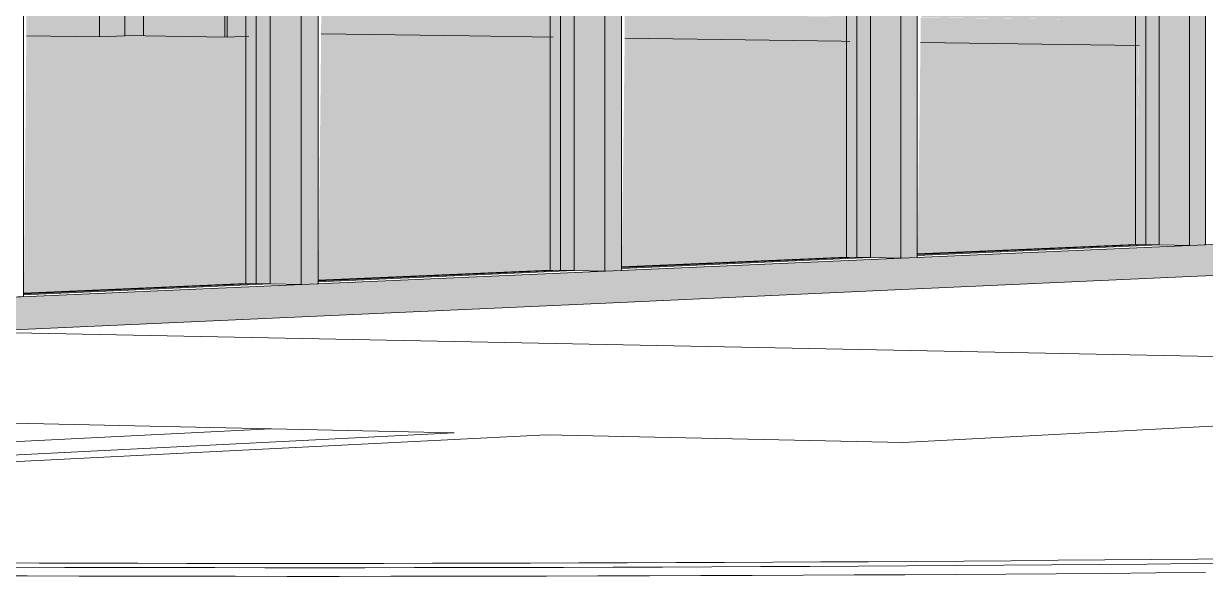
# Model space of a CAD drawing. Header units: inches. Extents: x 30764 to 92544, y -36095 to 66.
# Drawn here: x 92529.00744 to 92529.04602, y 65.95665 to 65.97469 of the extents above; entities that cross this region are included whole.
import ezdxf

# ---------------------------------------------------------------- set-up
doc = ezdxf.new("R2010")
doc.units = ezdxf.units.IN
doc.header["$MEASUREMENT"] = 0
for name, color, linetype, lineweight in [('A-GLAZ-CURT', 52, 'Continuous', 9), ('A-GLAZ-CWMG', 51, 'Continuous', 9), ('A-WALL-PATT', 111, 'Continuous', 13), ('Conc', 7, 'Continuous', 9), ('EOP-PR', 4, 'Continuous', 9), ('L-SITE-WALL', 31, 'Continuous', 13)]:
    doc.layers.add(name, color=color, linetype=linetype, lineweight=lineweight)

# ---------------------------------------------------------------- blocks, each defined once
blk = doc.blocks.new('FP_76-Looking North East Copy 1')
at = {"layer": 'A-WALL-PATT', "lineweight": 9}
for p, q in [((31213.850515, 65.974289), (31213.850515, 65.989128)), ((31213.85317, 65.974251), (31213.85317, 65.989166))]:
    blk.add_line(p, q, dxfattribs=at)

msp = doc.modelspace()

# ---------------------------------------------------------------- hatches: boundary and pattern name
at = {"layer": 'A-GLAZ-CURT', "lineweight": 5, "transparency": 33554458}
h = msp.add_hatch(color=256, dxfattribs=at)
h.paths.add_polyline_path([(92529.00744, 65.96584), (92529.015485, 65.966193), (92529.015485, 66.015847), (92529.014697, 66.01584), (92529.014697, 65.966208), (92529.00744, 65.96589)], flags=0)
h.paths.add_polyline_path([(92529.009919, 65.974259), (92529.010744, 65.974298), (92529.010744, 65.98912), (92529.009256, 65.989073), (92529.009256, 65.975069), (92529.007528, 65.975063), (92529.007528, 65.974293), (92529.008074, 65.974285)], flags=0)
h.paths.add_polyline_path([(92529.009256, 65.990771), (92529.010744, 65.990789), (92529.010744, 66.010519), (92529.009256, 66.010527), (92529.007528, 66.010516), (92529.007528, 66.009729), (92529.009256, 66.009739), (92529.009256, 65.991472)], flags=0)
for points in [[(92529.017054, 65.966262), (92529.02541, 65.966629), (92529.02541, 66.015643), (92529.024628, 66.015636), (92529.024731, 66.010535), (92529.017152, 66.010475), (92529.017153, 66.009699), (92529.021023, 66.009698), (92529.021023, 65.990911), (92529.02278, 65.990933), (92529.02278, 66.009736), (92529.024628, 66.009734), (92529.024628, 65.975082), (92529.02278, 65.975076), (92529.02278, 65.989289), (92529.021023, 65.989264), (92529.021023, 65.975426), (92529.021657, 65.975409), (92529.021657, 65.975108), (92529.017153, 65.975171), (92529.017152, 65.974356), (92529.024731, 65.974247), (92529.024628, 65.966644), (92529.017055, 65.966312)], [(92529.026958, 65.966697), (92529.035082, 65.967054), (92529.035082, 66.015444), (92529.034306, 66.015437), (92529.034414, 66.010592), (92529.027062, 66.010531), (92529.027062, 66.009759), (92529.033796, 66.009796), (92529.033796, 65.991064), (92529.034306, 65.991083), (92529.034306, 65.989467), (92529.033796, 65.989445), (92529.033796, 65.974923), (92529.027062, 65.974995), (92529.027062, 65.974214), (92529.034414, 65.974108), (92529.034306, 65.967068), (92529.026958, 65.966746)], [(92529.036609, 65.967121), (92529.044512, 65.967468), (92529.044512, 66.01525), (92529.043741, 66.015243), (92529.043852, 66.010647), (92529.036718, 66.010587), (92529.036719, 66.009805), (92529.043219, 66.00984), (92529.043239, 65.991175), (92529.04386, 65.991183), (92529.04386, 65.989585), (92529.043239, 65.989576), (92529.043239, 65.976093), (92529.036732, 65.975872), (92529.036757, 65.975119), (92529.043873, 65.975355), (92529.04384, 65.9748), (92529.036718, 65.974888), (92529.036718, 65.974075), (92529.043852, 65.973973), (92529.043741, 65.967481), (92529.03661, 65.967169)], [(92529.00745, 65.965885), (92529.014708, 65.966215), (92529.014792, 65.974273), (92529.014089, 65.97425), (92529.010744, 65.974286), (92529.009919, 65.974259), (92529.007528, 65.974293), (92529.007453, 65.966181)], [(92529.026971, 65.966741), (92529.03432, 65.967074), (92529.034414, 65.974108), (92529.027062, 65.974214), (92529.026974, 65.967042)]]:
    msp.add_hatch(color=256, dxfattribs=at).paths.add_polyline_path(points, flags=0)
h = msp.add_hatch(color=256, dxfattribs=at)
h.paths.add_polyline_path([(92529.014089, 65.97425), (92529.014089, 65.989167), (92529.010745, 65.989092), (92529.010745, 65.974298), (92529.01245, 65.974274)], flags=0)
h.paths.add_polyline_path([(92529.010745, 65.990789), (92529.014089, 65.990829), (92529.014089, 66.014602), (92529.007528, 66.014727), (92529.007528, 66.010517), (92529.010745, 66.010519), (92529.010745, 65.991517)], flags=0)
h = msp.add_hatch(color=256, dxfattribs=at)
h.paths.add_polyline_path([(92529.014089, 65.97425), (92529.014792, 65.974273), (92529.014792, 65.989177), (92529.014089, 65.989137), (92529.014089, 65.977199)], flags=0)
h.paths.add_polyline_path([(92529.014089, 65.990829), (92529.014792, 65.990837), (92529.014792, 66.014589), (92529.014089, 66.014602), (92529.014089, 65.991158)], flags=0)
h = msp.add_hatch(color=256, dxfattribs=at)
h.paths.add_polyline_path([(92529.017066, 65.966306), (92529.024641, 65.96665), (92529.024731, 65.974247), (92529.017152, 65.974356), (92529.017069, 65.966617)], flags=0)
h.paths.add_polyline_path([(92529.021666, 65.975105), (92529.02167, 65.975414), (92529.021031, 65.975423), (92529.021045, 65.976647), (92529.017176, 65.976601), (92529.017161, 65.975168), (92529.021028, 65.975114)], flags=0)
h = msp.add_hatch(color=256, dxfattribs=at)
h.paths.add_polyline_path([(92529.036623, 65.967164), (92529.043756, 65.967488), (92529.043839, 65.973973), (92529.036718, 65.974075), (92529.036627, 65.967456)], flags=0)
h.paths.add_polyline_path([(92529.043864, 65.974797), (92529.04386, 65.975355), (92529.036732, 65.975118), (92529.036754, 65.974896), (92529.043851, 65.974797)], flags=0)
at = {"layer": 'A-GLAZ-CWMG', "lineweight": 5}
for points in [[(92529.016499, 65.966174), (92529.016499, 66.015856), (92529.015485, 66.015847), (92529.015485, 65.966193), (92529.01604, 65.966183)], [(92529.016499, 65.966174), (92529.017054, 65.966218), (92529.017054, 66.015844), (92529.016499, 66.015826), (92529.016499, 65.966218)], [(92529.026416, 65.96661), (92529.026416, 66.015651), (92529.02541, 66.015643), (92529.02541, 65.966629), (92529.025951, 65.966619)], [(92529.026416, 65.96661), (92529.026957, 65.966653), (92529.026957, 66.01564), (92529.026416, 66.015622), (92529.026416, 65.966653)], [(92529.036081, 65.967035), (92529.036081, 66.015452), (92529.035082, 66.015444), (92529.035082, 65.967054), (92529.035609, 65.967044)], [(92529.036081, 65.967035), (92529.036608, 65.967077), (92529.036608, 66.015441), (92529.036081, 66.015423), (92529.036081, 65.967077)], [(92529.045503, 65.96745), (92529.045503, 66.015258), (92529.044512, 66.01525), (92529.044512, 65.967468), (92529.045025, 65.967458)], [(92529.045503, 65.96745), (92529.046017, 65.96749), (92529.046017, 66.015247), (92529.045503, 66.015229), (92529.045503, 65.96749)], [(92529.04576, 65.966444), (92529.054942, 65.966864), (92529.054942, 65.967865), (92529.04576, 65.96745), (92529.04576, 65.966448)], [(92529.036345, 65.966017), (92529.04576, 65.966448), (92529.04576, 65.967461), (92529.036345, 65.967035), (92529.036345, 65.966021)], [(92529.026686, 65.965579), (92529.036345, 65.966021), (92529.036345, 65.967047), (92529.026686, 65.96661), (92529.026686, 65.965583)], [(92529.016776, 65.96513), (92529.026686, 65.965583), (92529.026686, 65.966622), (92529.016776, 65.966174), (92529.016776, 65.965133)], [(92529.006871, 65.96468), (92529.016776, 65.965133), (92529.016776, 65.966186), (92529.006871, 65.965751), (92529.006871, 65.964684)]]:
    msp.add_hatch(color=256, dxfattribs=at).paths.add_polyline_path(points, flags=0)

# ---------------------------------------------------------------- linework, layer by layer
at = {"layer": 'A-GLAZ-CURT'}
for p, q in [((92529.015035, 66.015843), (92529.015035, 65.966202)), ((92529.015485, 65.966193), (92529.015485, 66.015847)), ((92529.024963, 66.015639), (92529.024963, 65.966637)), ((92529.02541, 65.966629), (92529.02541, 66.015643)), ((92529.034639, 66.01544), (92529.034639, 65.967062)), ((92529.035082, 65.967054), (92529.035082, 66.015444)), ((92529.044071, 66.015246), (92529.044071, 65.967476)), ((92529.044512, 65.967468), (92529.044512, 66.01525)), ((92529.044071, 65.967476), (92529.036609, 65.967148)), ((92529.036609, 65.967121), (92529.044512, 65.967468)), ((92529.044071, 65.967476), (92529.044512, 65.967468)), ((92529.034639, 65.967062), (92529.026958, 65.966725)), ((92529.026958, 65.966697), (92529.035082, 65.967054)), ((92529.034639, 65.967062), (92529.035082, 65.967054)), ((92529.017054, 65.966262), (92529.02541, 65.966629)), ((92529.024963, 65.966637), (92529.017055, 65.96629)), ((92529.024963, 65.966637), (92529.02541, 65.966629)), ((92529.015035, 65.966202), (92529.00744, 65.965869)), ((92529.00744, 65.96584), (92529.015485, 65.966193)), ((92529.015035, 65.966202), (92529.015485, 65.966193))]:
    msp.add_line(p, q, dxfattribs=at)
at = {"layer": 'A-GLAZ-CWMG'}
for p, q in [((92529.007439, 66.016577), (92529.007439, 65.965776)), ((92529.014697, 65.966208), (92529.014697, 66.01584)), ((92529.016499, 66.015856), (92529.016499, 65.966174)), ((92529.017054, 66.015844), (92529.017054, 65.966199)), ((92529.024628, 65.966644), (92529.024628, 66.015636)), ((92529.026416, 66.015651), (92529.026416, 65.96661)), ((92529.026957, 66.01564), (92529.026957, 65.966634)), ((92529.034306, 65.967068), (92529.034306, 66.015437)), ((92529.036081, 66.015452), (92529.036081, 65.967035)), ((92529.036608, 66.015441), (92529.036608, 65.967059)), ((92529.043741, 65.967481), (92529.043741, 66.015243)), ((92529.045503, 66.015258), (92529.045503, 65.96745)), ((92529.046017, 66.015247), (92529.046017, 65.967472)), ((92529.009919, 65.975039), (92529.009919, 65.974259)), ((92529.010744, 65.974286), (92529.010744, 65.975065)), ((92529.007528, 65.974293), (92529.009919, 65.974259)), ((92529.009919, 65.974259), (92529.010744, 65.974286)), ((92529.017152, 65.974356), (92529.02199, 65.974287)), ((92529.02199, 65.974287), (92529.024731, 65.974247)), ((92529.027062, 65.974214), (92529.034134, 65.974112)), ((92529.034134, 65.974112), (92529.034414, 65.974108)), ((92529.036718, 65.974075), (92529.043852, 65.973973)), ((92529.04576, 65.967461), (92529.054942, 65.967865)), ((92529.036345, 65.967047), (92529.04576, 65.967461)), ((92529.03661, 65.967169), (92529.043741, 65.967481)), ((92529.044512, 65.967468), (92529.043741, 65.967481)), ((92529.045503, 65.96745), (92529.044512, 65.967468)), ((92529.046017, 65.967472), (92529.045503, 65.96745)), ((92529.026686, 65.966622), (92529.036345, 65.967047)), ((92529.026958, 65.966746), (92529.034306, 65.967068)), ((92529.035082, 65.967054), (92529.034306, 65.967068)), ((92529.036081, 65.967035), (92529.035082, 65.967054)), ((92529.036608, 65.967059), (92529.036081, 65.967035)), ((92529.016776, 65.966186), (92529.026686, 65.966622)), ((92529.017055, 65.966312), (92529.024628, 65.966644)), ((92529.02541, 65.966629), (92529.024628, 65.966644)), ((92529.026416, 65.96661), (92529.02541, 65.966629)), ((92529.026957, 65.966634), (92529.026416, 65.96661)), ((92529.04576, 65.966444), (92529.054942, 65.966861)), ((92529.006871, 65.965751), (92529.016776, 65.966186)), ((92529.00744, 65.96589), (92529.014697, 65.966208)), ((92529.015485, 65.966193), (92529.014697, 65.966208)), ((92529.016499, 65.966174), (92529.015485, 65.966193)), ((92529.017054, 65.966199), (92529.016499, 65.966174)), ((92529.036345, 65.966017), (92529.04576, 65.966444)), ((92529.007439, 65.965776), (92529.006871, 65.965751)), ((92529.026686, 65.965579), (92529.036345, 65.966017)), ((92529.016776, 65.96513), (92529.026686, 65.965579)), ((92529.006871, 65.96468), (92529.016776, 65.96513))]:
    msp.add_line(p, q, dxfattribs=at)
at = {"layer": 'Conc'}
for p, q in [((92529.347172, 65.977197), (92529.036138, 65.961019)), ((92529.021498, 65.961335), (92528.386629, 65.975037)), ((92529.00573, 65.964629), (92529.048842, 65.96377)), ((92529.036138, 65.961019), (92529.024509, 65.96127))]:
    msp.add_line(p, q, dxfattribs=at)
at = {"layer": 'EOP-PR'}
for p, q in [((92528.957578, 65.958566), (92529.015505, 65.961464)), ((92528.963814, 65.958416), (92529.021498, 65.961335)), ((92528.966948, 65.958341), (92529.024509, 65.96127))]:
    msp.add_line(p, q, dxfattribs=at)
for points in [[(92529.006345, 65.957086, 0), (92529.00795, 65.957081, 0), (92529.009556, 65.957077, 0), (92529.011162, 65.957074, 0), (92529.012768, 65.957072, 0), (92529.014374, 65.957071, 0), (92529.015979, 65.95707, 0), (92529.017582, 65.95707, 0), (92529.019184, 65.957071, 0), (92529.020784, 65.957073, 0), (92529.022382, 65.957076, 0), (92529.023977, 65.957079, 0), (92529.025568, 65.957084, 0), (92529.027156, 65.957089, 0), (92529.028739, 65.957095, 0), (92529.030318, 65.957101, 0), (92529.031892, 65.957109, 0), (92529.033461, 65.957117, 0), (92529.035024, 65.957126, 0), (92529.036581, 65.957136, 0), (92529.038132, 65.957147, 0), (92529.039676, 65.957158, 0), (92529.041212, 65.957171, 0), (92529.04274, 65.957184, 0), (92529.044261, 65.957198, 0), (92529.045773, 65.957212, 0), (92529.047276, 65.957228, 0)], [(92529.007158, 65.956943, 0), (92529.008789, 65.956939, 0), (92529.010421, 65.956936, 0), (92529.012053, 65.956933, 0), (92529.013685, 65.956931, 0), (92529.015316, 65.95693, 0), (92529.016946, 65.95693, 0), (92529.018575, 65.95693, 0), (92529.020201, 65.956932, 0), (92529.021826, 65.956934, 0), (92529.023448, 65.956937, 0), (92529.025067, 65.956941, 0), (92529.026683, 65.956946, 0), (92529.028294, 65.956951, 0), (92529.029902, 65.956957, 0), (92529.031505, 65.956964, 0), (92529.033103, 65.956972, 0), (92529.034695, 65.956981, 0), (92529.036282, 65.95699, 0), (92529.037862, 65.957001, 0), (92529.039436, 65.957012, 0), (92529.041003, 65.957024, 0), (92529.042562, 65.957036, 0), (92529.044114, 65.95705, 0), (92529.045657, 65.957064, 0), (92529.047193, 65.957079, 0)], [(92529.005853, 65.956665, 0), (92529.00755, 65.95666, 0), (92529.009248, 65.956656, 0), (92529.010946, 65.956652, 0), (92529.012645, 65.95665, 0), (92529.014343, 65.956648, 0), (92529.01604, 65.956647, 0), (92529.017737, 65.956647, 0), (92529.019432, 65.956648, 0), (92529.021125, 65.956649, 0), (92529.022815, 65.956652, 0), (92529.024503, 65.956655, 0), (92529.026188, 65.956659, 0), (92529.027869, 65.956664, 0), (92529.029547, 65.95667, 0), (92529.03122, 65.956676, 0), (92529.032888, 65.956683, 0), (92529.034551, 65.956692, 0), (92529.036209, 65.956701, 0), (92529.037861, 65.95671, 0), (92529.039507, 65.956721, 0), (92529.041146, 65.956732, 0), (92529.042778, 65.956744, 0), (92529.044402, 65.956757, 0), (92529.046019, 65.956771, 0)]]:
    msp.add_polyline3d(points, dxfattribs=at)
at = {"layer": 'L-SITE-WALL'}
for p, q in [((92529.014089, 65.97425), (92529.014089, 65.989167)), ((92529.010745, 65.974298), (92529.014089, 65.97425)), ((92529.014792, 65.974273), (92529.014089, 65.97425))]:
    msp.add_line(p, q, dxfattribs=at)

# ---------------------------------------------------------------- block references
at = {"layer": 'L-SITE-WALL', "lineweight": 9}
msp.add_blockref('FP_76-Looking North East Copy 1', (61315.160842, 0), dxfattribs=at)

doc.saveas('drawing.dxf')
